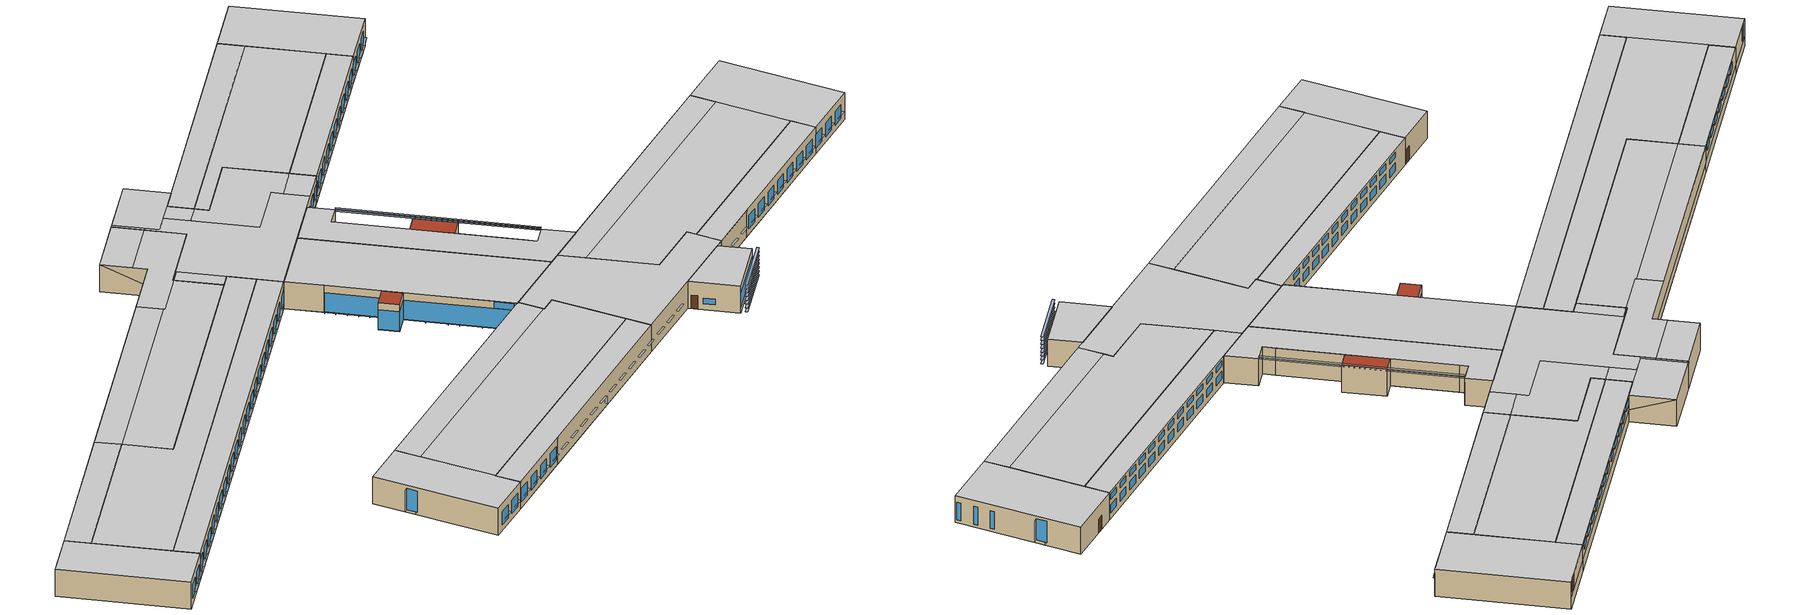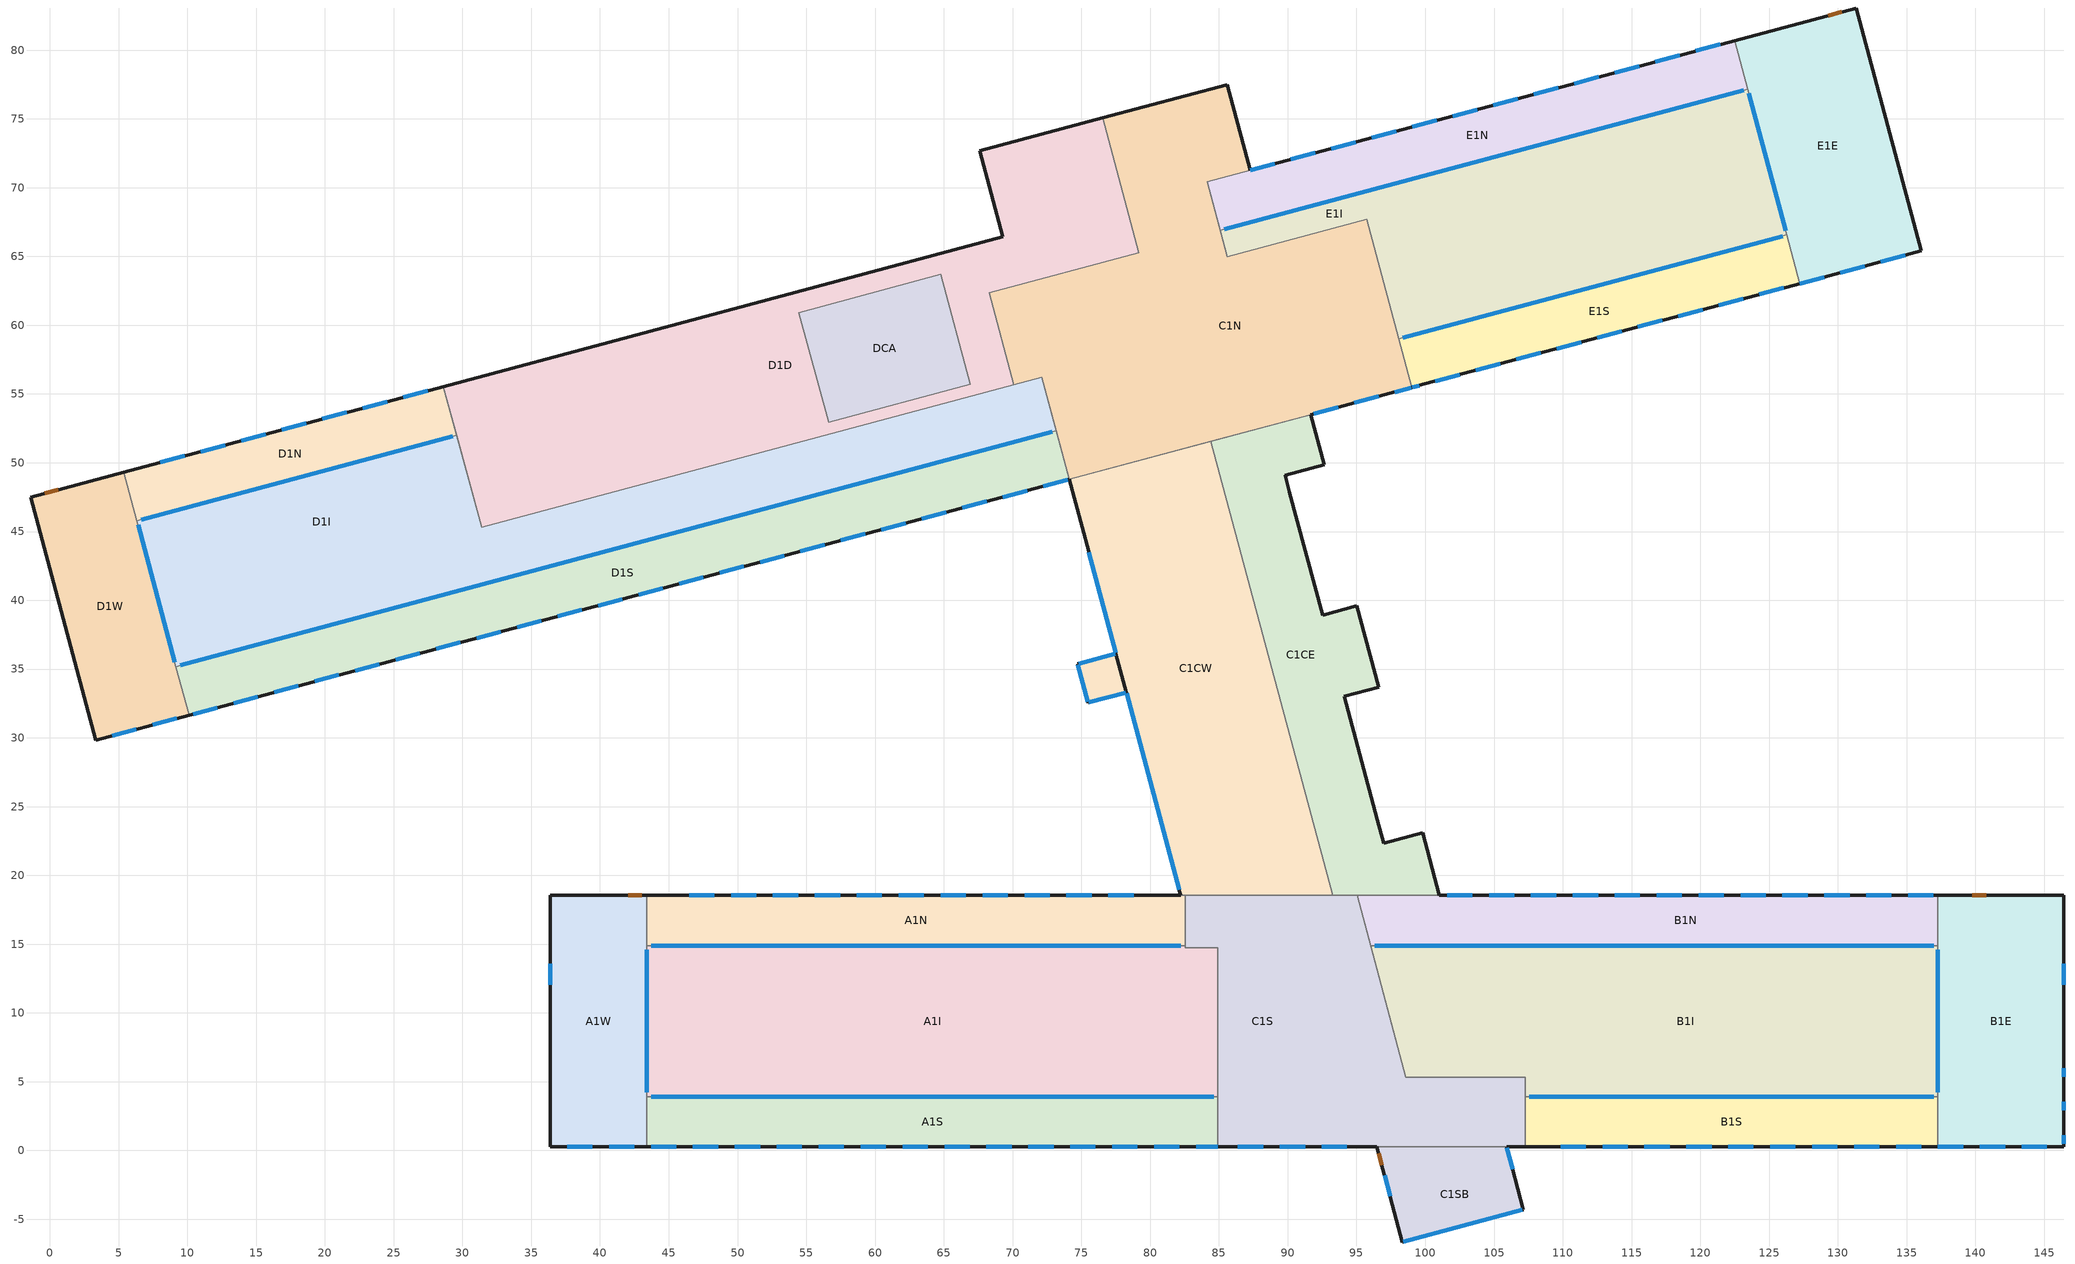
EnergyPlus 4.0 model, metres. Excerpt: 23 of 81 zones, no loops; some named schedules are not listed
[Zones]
DCA
 floor to D1D (Aluminum Partition): 64.76,63.7 66.93,55.72 56.63,52.93 54.47,60.92 z2.59
 wall to D1D (Aluminum Partition): 66.93,55.72 64.76,63.7 54.47,60.92 56.63,52.93 66.93,55.72 z2.59:5.33
 ceiling to D1D (Aluminum Partition): 54.47,60.92 56.63,52.93 66.93,55.72 64.76,63.7 z5.33
A1N
 floor to A0 (Crawlspace Ceiling Reverse): 82.54,18.54 82.54,14.88 43.41,14.88 43.41,18.54 z1.68
 wall outside (ThermMass Wall 2up): 82.23,18.54 43.41,18.54 z1.68:5.94
 wall adiabatic (Internal Walls): 82.54,14.88 82.54,18.54 82.23,18.54 / 43.41,18.54 43.41,14.88 z1.68:5.94
 window (NREL Vision SWindow): 75.74,18.54 73.91,18.54 / 72.69,18.54 70.87,18.54 / 69.65,18.54 67.82,18.54 / 66.6,18.54 64.77,18.54 / 63.55,18.54 61.72,18.54 / 60.5,18.54 58.67,18.54 / 78.79,18.54 76.96,18.54 / 57.45,18.54 55.63,18.54 / 54.41,18.54 52.58,18.54 / 51.36,18.54 49.53,18.54 / 48.31,18.54 46.48,18.54 z2.59:3.81
 window (NREL Daylight SWindow): 75.74,18.54 73.91,18.54 / 72.69,18.54 70.87,18.54 / 69.65,18.54 67.82,18.54 / 66.6,18.54 64.77,18.54 / 63.55,18.54 61.72,18.54 / 60.5,18.54 58.67,18.54 / 78.79,18.54 76.96,18.54 / 57.45,18.54 55.63,18.54 / 54.41,18.54 52.58,18.54 / 51.36,18.54 49.53,18.54 / 48.31,18.54 46.48,18.54 z4.67:5.49
 ceiling to A2N (Radiant Ceiling): 43.41,18.54 43.41,14.88 82.54,14.88 82.54,18.54 z5.94
A1S
 floor to A0 (Crawlspace Ceiling Reverse): 84.93,3.91 84.93,0.25 43.41,0.25 43.41,3.91 z1.68
 wall outside (ThermMass Wall 1): 43.41,0.25 55.3,0.25 z1.68:5.94
 wall adiabatic (Internal Walls): 84.93,0.25 84.93,3.91 / 43.41,3.91 43.41,0.25 z1.68:5.94
 wall othersideconditionsmodel (ThermMass Wall 1): 55.3,0.25 84.93,0.25 z1.68:5.94
 window (NREL Vision SWindow): 43.71,0.25 45.54,0.25 / 46.76,0.25 48.59,0.25 / 49.81,0.25 51.64,0.25 / 52.86,0.25 54.69,0.25 z2.59:4.72
 window inside (NREL Vision SWindow): 55.91,0.25 57.73,0.25 / 58.95,0.25 60.78,0.25 / 62,0.25 63.83,0.25 / 65.05,0.25 66.88,0.25 / 68.1,0.25 69.93,0.25 / 71.15,0.25 72.97,0.25 / 74.19,0.25 76.02,0.25 / 77.24,0.25 79.07,0.25 / 80.29,0.25 82.12,0.25 / 83.34,0.25 84.91,0.25 z2.59:4.72
 ceiling to A2S (Radiant Ceiling): 43.41,3.91 43.41,0.25 84.93,0.25 84.93,3.91 z5.94
A1W
 floor to A0 (Crawlspace Ceiling Reverse): 43.41,18.54 43.41,0.25 36.4,0.25 36.4,18.54 z1.68
 wall outside (ThermMass Wall 1): 36.4,0.25 43.41,0.25 z1.68:5.94
 wall outside (Zinc Wall): 36.4,18.54 36.4,0.25 z1.68:5.94
 wall outside (ThermMass Wall 2up): 43.41,18.54 36.4,18.54 z1.68:5.94
 wall adiabatic (Internal Walls): 43.41,14.88 43.41,18.54 / 43.41,0.25 43.41,3.91 z1.68:5.94
 window (NREL Vision SWindow): 37.62,0.25 39.45,0.25 / 40.67,0.25 42.49,0.25 z2.59:4.72
 window (NREL Office West Curtn SWindow): 36.4,13.59 36.4,12.06 z2.11:5.46
 door (Swinging Doors): 43.05,18.54 42.04,18.54 z1.68:3.86
 ceiling to A2W (Radiant Ceiling): 36.4,18.54 36.4,0.25 43.41,0.25 43.41,18.54 z5.94
A1I
 floor to A0 (Crawlspace Ceiling Reverse): 84.93,14.73 84.93,3.91 43.41,3.91 43.41,14.88 82.54,14.88 82.54,14.73 z1.68
 wall adiabatic (Internal Walls): 84.93,3.91 84.93,14.73 82.54,14.73 82.54,14.88 z1.68:5.94
 wall to A1S (Internal Walls): 43.41,3.91 84.93,3.91 z1.68:5.94
 wall to A1N (Internal Walls): 82.54,14.88 43.41,14.88 z1.68:5.94
 wall to A1W (Internal Walls): 43.41,14.88 43.41,3.91 z1.68:5.94
 window inside (NREL Interior SWindow): 43.71,3.91 84.63,3.91 / 82.23,14.88 43.71,14.88 / 43.41,14.58 43.41,4.22 z1.98:5.64
 ceiling to A2I (Radiant Ceiling): 43.41,14.88 43.41,3.91 84.93,3.91 84.93,14.73 82.54,14.73 82.54,14.88 z5.94
B1N
 floor to B0 (Crawlspace Ceiling Reverse): 137.27,18.54 137.27,14.88 100.58,14.88 100.58,18.54 z1.68
 floor to C0S (Crawlspace Ceiling Reverse): 100.58,18.54 100.58,14.88 96.03,14.88 95.05,18.54 z1.68
 wall outside (ThermMass Wall 2up): 137.27,18.54 101.03,18.54 z1.68:5.94
 wall adiabatic (Internal Walls): 137.27,14.88 137.27,18.54 / 101.03,18.54 95.05,18.54 96.03,14.88 z1.68:5.94
 window (NREL Vision SWindow): 103.42,18.54 101.59,18.54 / 106.46,18.54 104.64,18.54 / 109.51,18.54 107.68,18.54 / 112.56,18.54 110.73,18.54 / 115.61,18.54 113.78,18.54 / 118.66,18.54 116.83,18.54 / 121.7,18.54 119.88,18.54 / 124.75,18.54 122.92,18.54 / 127.8,18.54 125.97,18.54 / 130.85,18.54 129.02,18.54 / 133.9,18.54 132.07,18.54 / 136.94,18.54 135.12,18.54 z2.59:3.81
 window (NREL Daylight SWindow): 103.42,18.54 101.59,18.54 / 109.51,18.54 107.68,18.54 / 106.46,18.54 104.64,18.54 / 112.56,18.54 110.73,18.54 / 115.61,18.54 113.78,18.54 / 118.66,18.54 116.83,18.54 / 121.7,18.54 119.88,18.54 / 124.75,18.54 122.92,18.54 / 127.8,18.54 125.97,18.54 / 130.85,18.54 129.02,18.54 / 136.94,18.54 135.12,18.54 / 133.9,18.54 132.07,18.54 z4.67:5.49
 ceiling to B2N (Radiant Ceiling): 95.05,18.54 96.03,14.88 137.27,14.88 137.27,18.54 z5.94
B1S
 floor to B0 (Crawlspace Ceiling Reverse): 137.27,3.91 137.27,0.25 107.27,0.25 107.27,3.91 z1.68
 wall outside (ThermMass Wall 1): 115.33,0.25 137.27,0.25 z1.68:5.94
 wall adiabatic (Internal Walls): 107.27,3.91 107.27,0.25 / 137.27,0.25 137.27,3.91 z1.68:5.94
 wall othersideconditionsmodel (ThermMass Wall 1): 107.27,0.25 115.33,0.25 z1.68:5.94
 window (NREL Vision SWindow): 134.23,0.25 136.06,0.25 / 131.18,0.25 133.01,0.25 / 128.13,0.25 129.96,0.25 / 125.08,0.25 126.91,0.25 / 122.03,0.25 123.86,0.25 / 118.99,0.25 120.82,0.25 / 115.94,0.25 117.77,0.25 z2.59:4.72
 window inside (NREL Vision SWindow): 112.89,0.25 114.72,0.25 / 109.84,0.25 111.67,0.25 z2.59:4.72
 ceiling to B2S (Radiant Ceiling): 107.27,3.91 107.27,0.25 137.27,0.25 137.27,3.91 z5.94
B1E
 floor to B0 (Crawlspace Ceiling Reverse): 146.42,18.54 146.42,0.25 137.27,0.25 137.27,18.54 z1.68
 wall outside (ThermMass Wall 1): 137.27,0.25 146.42,0.25 z1.68:5.94
 wall outside (Zinc Wall): 146.42,0.25 146.42,18.54 z1.68:5.94
 wall outside (ThermMass Wall 2up): 146.42,18.54 137.27,18.54 z1.68:5.94
 wall adiabatic (Internal Walls): 137.27,18.54 137.27,14.88 / 137.27,3.91 137.27,0.25 z1.68:5.94
 window (NREL Vision SWindow): 143.37,0.25 145.2,0.25 / 140.32,0.25 142.15,0.25 / 137.27,0.25 139.1,0.25 z2.59:4.72
 window (NREL Office East Curtn SWindow): 146.42,12.06 146.42,13.59 z2.16:5.51; 146.42,5.36 146.42,5.97 / 146.42,2.92 146.42,3.53 / 146.42,0.48 146.42,1.09 z2.16:4.98
 door (Swinging Doors): 140.78,18.54 139.76,18.54 z1.68:3.86
 ceiling to B2E (Radiant Ceiling): 137.27,18.54 137.27,0.25 146.42,0.25 146.42,18.54 z5.94
B1I
 floor to B0 (Crawlspace Ceiling Reverse): 137.27,14.88 137.27,3.91 107.27,3.91 107.27,5.31 100.58,5.31 100.58,14.88 z1.68
 floor to C0S (Crawlspace Ceiling Reverse): 100.58,14.88 100.58,5.31 98.59,5.31 96.03,14.88 z1.68
 wall adiabatic (Internal Walls): 96.03,14.88 98.59,5.31 107.27,5.31 107.27,3.91 z1.68:5.94
 wall to B1S (Internal Walls): 107.27,3.91 137.27,3.91 z1.68:5.94
 wall to B1E (Internal Walls): 137.27,3.91 137.27,14.88 z1.68:5.94
 wall to B1N (Internal Walls): 137.27,14.88 96.03,14.88 z1.68:5.94
 window inside (NREL Interior SWindow): 107.57,3.91 136.97,3.91 / 136.97,14.88 96.33,14.88 / 137.27,4.22 137.27,14.58 z1.98:5.64
 ceiling to B2I (Radiant Ceiling): 96.03,14.88 98.59,5.31 107.27,5.31 107.27,3.91 137.27,3.91 137.27,14.88 z5.94
C1N
 floor ground (Slab): 85.59,77.5 87.26,71.25 78.22,68.83 76.55,75.08 z1.68
 floor to C0C (Crawlspace Ceiling Reverse): 73.42,61.22 76.57,49.46 74.12,48.8 70.97,60.56 z1.68
 floor to DE0 (Crawlspace Ceiling Reverse): 95.75,67.69 99.03,55.47 76.57,49.46 73.42,61.22 70.97,60.56 72.13,56.23 70.09,55.69 68.29,62.36 79.17,65.27 78.22,68.83 84.14,70.42 85.6,64.97 z1.68
 wall outside (Zinc Wall): 91.66,53.5 99.03,55.47 z1.68:5.94; 87.26,71.25,5.94 87.26,71.25,3.58 85.59,77.5,5.94
 wall adiabatic (Internal Walls): 99.03,55.47 95.75,67.69 85.6,64.97 84.14,70.42 87.26,71.25 / 76.55,75.08 79.17,65.27 68.29,62.36 70.09,55.69 72.13,56.23 74.12,48.8 91.66,53.5 z1.68:5.94
 wall ground (Zinc Wall): 85.59,77.5 76.55,75.08 z1.68:5.94; 87.26,71.25,3.58 87.26,71.25,1.68 85.59,77.5,1.68 85.59,77.5,5.94
 window (NREL Vision SWindow): 97.78,55.14 98.99,55.46 / 94.84,54.35 96.61,54.83 / 91.89,53.56 93.66,54.04 z2.59:4.72
 ceiling to E2N (Radiant Ceiling): 81.32,69.66 82.27,66.13 85.09,66.89 84.14,70.42 z5.94
 ceiling to E2S (Normal Ceiling): 93.32,57.73 94.26,54.2 99.03,55.47 98.08,59.01 z5.94
 ceiling to E2I (Normal Ceiling): 82.27,66.13 84.68,57.15 92.88,59.35 93.32,57.73 98.08,59.01 95.75,67.69 85.6,64.97 85.09,66.89 z5.94
 ceiling to C2N (Normal Ceiling): 70.37,62.79 74.12,48.8 94.26,54.2 92.88,59.35 84.68,57.15 81.32,69.66 78.62,68.94 78.1,70.9 77.69,70.79 79.17,65.27 68.29,62.36 68.32,62.23 z5.94
 ceiling to D2I (Normal Ceiling): 68.32,62.23 70.09,55.69 72.13,56.23 70.37,62.79 z5.94
 ceiling to F2E (Normal Ceiling): 76.95,75.18 78.62,68.94 87.26,71.25 85.59,77.5 z5.94
 ceiling to F2W (Normal Ceiling): 76.55,75.08 77.69,70.79 78.1,70.9 76.95,75.18 z5.94
C1S
 floor to B0 (Crawlspace Ceiling Reverse): 107.27,5.31 107.27,0.25 100.58,0.25 100.58,5.31 z1.68
 floor to A0 (Crawlspace Ceiling Reverse): 91.44,18.54 91.44,0.25 84.93,0.25 84.93,14.73 82.54,14.73 82.54,18.54 z1.68
 floor to C0S (Crawlspace Ceiling Reverse): 95.05,18.54 98.59,5.31 100.58,5.31 100.58,0.25 91.44,0.25 91.44,18.54 z1.68
 wall adiabatic (Internal Walls): 107.27,0.25 107.27,5.31 98.59,5.31 95.05,18.54 82.54,18.54 82.54,14.73 84.93,14.73 84.93,0.25 / 96.49,0.25 105.92,0.25 z1.68:5.94
 wall othersideconditionsmodel (ThermMass Wall 1): 105.92,0.25 107.27,0.25 z1.68:5.94
 wall othersideconditionsmodel (ThermMass Wall 2up): 84.93,0.25 96.49,0.25 z1.68:5.94
 window inside (NREL Vision SWindow): 92.48,0.25 94.31,0.25 / 89.43,0.25 91.26,0.25 / 86.39,0.25 88.21,0.25 z2.59:4.72
 ceiling to C2S (Radiant Ceiling): 82.54,18.54 82.54,14.73 84.93,14.73 84.93,0.25 107.27,0.25 107.27,5.31 98.59,5.31 95.05,18.54 z5.94
D1N
 floor to DE0 (Crawlspace Ceiling Reverse): 28.61,55.54 29.58,52.01 6.33,45.78 5.39,49.32 z1.68
 wall outside (Poured In Place Wall): 28.61,55.54 5.39,49.32 z3.28:5.94
 wall adiabatic (Internal Walls): 29.58,52.01 28.61,55.54 / 5.39,49.32 6.33,45.78 z1.68:5.94
 wall ground (Poured In Place Wall): 28.61,55.54 5.39,49.32 z1.68:3.28
 window (NREL Vision SWindow): 27.47,55.23 25.7,54.76 / 24.53,54.44 22.76,53.97 / 21.58,53.66 19.81,53.18 / 18.64,52.87 16.87,52.39 / 15.69,52.08 13.93,51.6 / 12.75,51.29 10.98,50.82 / 9.8,50.5 8.04,50.03 z4.52:5.44
 ceiling to D2N (Radiant Ceiling): 5.39,49.32 6.33,45.78 29.58,52.01 28.61,55.54 z5.94
D1S
 floor to DE0 (Crawlspace Ceiling Reverse): 73.17,52.33 74.12,48.8 10.12,31.65 9.17,35.18 z1.68
 wall outside (ThermMass Wall 1): 10.12,31.65,5.95 10.12,31.65,1.68 74.12,48.8,1.68 74.12,48.8,5.94
 wall adiabatic (Internal Walls): 74.12,48.8 73.17,52.33 z1.68:5.94; 9.17,35.18 10.12,31.65 z1.68:5.95
 window (NREL Vision SWindow): 10.42,31.73 12.18,32.2 / 13.36,32.52 15.13,32.99 / 16.3,33.31 18.07,33.78 / 19.25,34.1 21.01,34.57 / 22.19,34.89 23.96,35.36 / 25.14,35.68 26.9,36.15 / 28.08,36.46 29.85,36.94 / 31.02,37.25 32.79,37.73 / 33.97,38.04 35.74,38.52 / 36.91,38.83 38.68,39.3 / 39.86,39.62 41.62,40.09 / 42.8,40.41 44.57,40.88 / 45.75,41.2 47.51,41.67 / 48.69,41.99 50.46,42.46 / 51.63,42.78 53.4,43.25 / 54.58,43.56 56.34,44.04 / 57.52,44.35 59.29,44.83 / 60.47,45.14 62.23,45.62 / 63.41,45.93 65.18,46.4 / 66.35,46.72 68.12,47.19 / 69.3,47.51 71.07,47.98 / 72.24,48.3 74.01,48.77 z2.59:4.72
 ceiling to D2S (Radiant Ceiling): 9.17,35.18,5.95 10.12,31.65,5.95 74.12,48.8,5.94 73.17,52.33,5.94
D1I
 floor to DE0 (Crawlspace Ceiling Reverse): 72.13,56.23 73.17,52.33 9.17,35.18 6.33,45.78 29.58,52.01 31.42,45.32 z1.68
 wall to D1S (Internal Walls): 9.17,35.18 73.17,52.33 z1.68:5.94
 wall adiabatic (Internal Walls): 73.17,52.33 72.13,56.23 31.42,45.32 29.58,52.01 z1.68:5.94
 wall to D1W (Internal Walls): 6.33,45.78 9.17,35.18 z1.68:5.94
 wall to D1N (Internal Walls): 29.58,52.01 6.33,45.78 z1.68:5.94
 window inside (NREL Interior SWindow): 6.41,45.49 9.1,35.48 z1.98:5.64; 9.47,35.26,5.75 9.47,35.26,2.09 72.88,52.25,1.98 72.88,52.25,5.64; 29.29,51.93,5.64 29.29,51.93,1.98 6.63,45.86,1.97 6.63,45.86,5.62
 ceiling to D2I (Radiant Ceiling): 6.33,45.78 9.17,35.18 73.17,52.33 72.13,56.23 31.42,45.32 29.58,52.01 z5.94
D1D
 floor to DE0 (Crawlspace Ceiling Reverse): 78.22,68.83 79.17,65.27 68.29,62.36 70.09,55.69 31.42,45.32 28.61,55.54 z1.68
 floor ground (Slab): 76.55,75.08 78.22,68.83 69.28,66.44 67.6,72.68 z1.68
 wall outside (Poured In Place Wall): 69.28,66.44 28.61,55.54 z3.28:5.94; 67.6,72.68,5.94 69.28,66.44,3.28 69.28,66.44,5.94
 wall adiabatic (Internal Walls): 28.61,55.54 31.42,45.32 70.09,55.69 68.29,62.36 79.17,65.27 76.55,75.08 z1.68:5.94
 wall ground (Poured In Place Wall): 69.28,66.44 28.61,55.54 z1.68:3.28; 76.55,75.08 67.6,72.68 z1.68:5.94; 67.6,72.68,5.94 67.6,72.68,1.68 69.28,66.44,1.68 69.28,66.44,3.28
 ceiling to C2N (Radiant Ceiling): 60.49,64.08 61.48,60.4 68.32,62.23 68.29,62.36 79.17,65.27 77.69,70.79 68.75,68.4 69.28,66.44 z5.94
 ceiling to F2W (Normal Ceiling): 67.6,72.68 68.75,68.4 77.69,70.79 76.55,75.08 z5.94
 ceiling to D2N (Normal Ceiling): 28.61,55.54 29.58,52.01 61.44,60.55 60.49,64.08 z5.94
 ceiling to D2I (Normal Ceiling): 29.58,52.01 31.42,45.32 70.09,55.69 68.32,62.23 61.48,60.4 61.44,60.55 z5.94
E1N
 floor to DE0 (Crawlspace Ceiling Reverse): 122.49,80.69 123.44,77.16 85.09,66.89 84.14,70.42 z1.68
 wall outside (Poured In Place Wall): 122.49,80.69 87.26,71.25 z3.58:5.94
 wall adiabatic (Internal Walls): 123.44,77.16 122.49,80.69 / 87.26,71.25 84.14,70.42 85.09,66.89 z1.68:5.94
 wall ground (Poured In Place Wall): 122.49,80.69 87.26,71.25 z1.68:3.58
 window (NREL Vision SWindow): 121.44,80.41 119.67,79.94 / 118.49,79.62 116.73,79.15 / 115.55,78.83 113.78,78.36 / 112.6,78.05 110.84,77.57 / 109.66,77.26 107.89,76.78 / 106.72,76.47 104.95,75.99 / 103.77,75.68 102,75.21 / 100.83,74.89 99.06,74.42 / 97.88,74.1 96.12,73.63 / 94.94,73.31 93.17,72.84 / 91.99,72.52 90.23,72.05 / 89.05,71.73 87.28,71.26 z4.53:5.44
 ceiling to E2N (Radiant Ceiling): 84.14,70.42 85.09,66.89 123.44,77.16 122.49,80.69 z5.94
E1S
 floor to DE0 (Crawlspace Ceiling Reverse): 126.28,66.56 127.22,63.03 99.03,55.47 98.08,59.01 z1.68
 wall outside (ThermMass Wall 1): 99.03,55.47 127.22,63.03 z1.68:5.94
 wall adiabatic (Internal Walls): 127.22,63.03 126.28,66.56 / 98.08,59.01 99.03,55.47 z1.68:5.94
 window (NREL Vision SWindow): 99.06,55.48 99.55,55.61 / 100.73,55.93 102.49,56.4 / 103.67,56.72 105.44,57.19 / 106.62,57.51 108.38,57.98 / 109.56,58.3 111.33,58.77 / 112.5,59.09 114.27,59.56 / 115.45,59.87 117.21,60.35 / 118.39,60.66 120.16,61.14 / 121.34,61.45 123.1,61.93 / 124.28,62.24 126.05,62.71 z2.59:4.72
 ceiling to E2S (Radiant Ceiling): 98.08,59.01 99.03,55.47 127.22,63.03 126.28,66.56 z5.94
E1E
 floor to DE0 (Crawlspace Ceiling Reverse): 131.32,83.06 136.06,65.4 127.22,63.03 122.49,80.69 z1.68
 wall outside (ThermMass Wall 1): 127.22,63.03 136.06,65.4 z1.68:5.94
 wall outside (Poured In Place Wall): 131.32,83.06 122.49,80.69 z3.58:5.94
 wall outside (Zinc Wall): 136.06,65.4 131.32,83.06 z1.68:5.94
 wall adiabatic (Internal Walls): 122.49,80.69 123.44,77.16 / 126.28,66.56 127.22,63.03 z1.68:5.94
 wall ground (Poured In Place Wall): 131.32,83.06 122.49,80.69 z1.68:3.58
 window (NREL Vision SWindow): 133.11,64.61 134.88,65.08 / 127.22,63.03 128.99,63.5 / 130.17,63.82 131.94,64.29 z2.59:4.72
 door (Swinging Doors): 130.27,82.78 129.29,82.52 z3.73:5.92
 ceiling to E2E (Radiant Ceiling): 122.49,80.69 127.22,63.03 136.06,65.4 131.32,83.06 z5.94
E1I
 floor to DE0 (Crawlspace Ceiling Reverse): 123.44,77.16 126.28,66.56 98.08,59.01 95.75,67.69 85.6,64.97 85.09,66.89 z1.68
 wall adiabatic (Internal Walls): 85.09,66.89 85.6,64.97 95.75,67.69 98.08,59.01 z1.68:5.94
 wall to E1N (Internal Walls): 123.44,77.16 85.09,66.89 z1.68:5.94
 wall to E1S (Internal Walls): 98.08,59.01 126.28,66.56 z1.68:5.94
 wall to E1E (Internal Walls): 126.28,66.56 123.44,77.16 z1.68:5.94
 window inside (NREL Interior SWindow): 126.2,66.86 123.52,76.87 / 98.37,59.09 125.98,66.48 / 123.14,77.08 85.39,66.97 z1.98:5.64
 ceiling to E2I (Radiant Ceiling): 85.09,66.89 85.6,64.97 95.75,67.69 98.08,59.01 126.28,66.56 123.44,77.16 z5.94
D1W
 floor to DE0 (Crawlspace Ceiling Reverse): 5.39,49.32 10.12,31.65 3.35,29.84 -1.38,47.5 z1.68
 wall outside (ThermMass Wall 1): 3.35,29.84 10.12,31.65 z1.68:5.94
 wall outside (Zinc Wall): -1.38,47.5 3.35,29.84 z1.68:5.94
 wall outside (Poured In Place Wall): 5.39,49.32 -1.38,47.5 z3.28:5.94
 wall adiabatic (Internal Walls): 10.12,31.65 9.18,35.18 / 6.34,45.78 5.39,49.32 z1.68:5.94
 wall ground (Poured In Place Wall): 5.39,49.32 -1.38,47.5 z1.68:3.28
 window (NREL Vision SWindow): 4.53,30.15 6.29,30.63 / 7.47,30.94 9.24,31.41 z2.59:4.72
 door (Swinging Doors): 0.63,48.04 -0.35,47.78 z3.73:5.92
 ceiling to D2W (Radiant Ceiling): -1.38,47.5 3.35,29.84 10.12,31.65 5.39,49.32 z5.94
C1SB
 floor ground (Slab): 105.92,0.25 107.14,-4.3 98.34,-6.65 96.49,0.25 z1.68
 wall outside (Curtain Wall): 98.34,-6.65 107.14,-4.3 z1.68:5.94
 wall outside (Zinc Wall): 107.14,-4.3 105.92,0.25 / 96.49,0.25 98.34,-6.65 z1.68:5.94
 wall to C1S (Internal Walls): 105.92,0.25 96.49,0.25 z1.68:5.94
 window (NREL Vision SWindow): 106.35,-1.35 105.94,0.18 / 97.04,-1.81 97.45,-3.34 z2.59:3.51
 window (NREL East Curtn SWindow): 98.41,-6.63 107.06,-4.32 z2.59:4.72
 door (Swinging Doors): 96.61,-0.19 96.84,-1.07 z1.68:3.81
 ceiling to C2SB (Radiant Ceiling): 96.49,0.25 98.34,-6.65 107.14,-4.3 105.92,0.25 z5.94
C1CW
 floor ground (Crawlspace Ceiling Reverse): 77.52,36.13 78.27,33.31 75.49,32.56 74.73,35.38 z1.68
 floor to C0C (Crawlspace Ceiling Reverse): 84.41,51.56 93.26,18.54 82.23,18.54 74.12,48.8 z1.68
 wall outside (Curtain Wall): 77.52,36.13 74.73,35.38 75.49,32.56 78.27,33.31 82.13,18.9 82.23,18.54 / 77.52,36.13 78.27,33.31 z1.68:5.94
 wall outside (Zinc Wall): 74.12,48.8 75.53,43.55 77.52,36.13 z1.68:5.94
 wall to C1CE (Internal Walls): 93.26,18.54 84.41,51.56 z1.68:5.94
 wall to C1S (Internal Walls): 82.23,18.54 93.26,18.54 z1.68:5.94
 wall to C1N (Internal Walls): 84.41,51.56 74.12,48.8 z1.68:5.94
 window (NREL East Curtn SWindow): 75.54,43.49 77.5,36.19 / 74.75,35.32 75.47,32.62 / 77.45,36.11 74.79,35.4 / 78.29,33.25 82.12,18.96 / 75.55,32.58 78.21,33.29 z1.74:4.79; 81.43,21.53 82.12,18.96 z4.85:5.88
 ceiling to C2CW (Radiant Ceiling): 74.12,48.8 82.23,18.54 93.26,18.54 84.41,51.56 z5.94
 roof outside (Roof): 74.73,35.38 75.49,32.56 78.27,33.31 77.52,36.13 z5.94
C1CE
 floor to C0C (Crawlspace Ceiling Reverse): 92.64,49.85 89.81,49.09 96.97,22.34 99.81,23.1 101.03,18.54 93.26,18.54 84.41,51.56 91.66,53.5 z1.68
 floor ground (Slab): 95.02,39.6 96.6,33.7 94.11,33.03 92.53,38.93 z1.68
 wall outside (Zinc Wall): 101.03,18.54 99.81,23.1 96.97,22.34 96.51,24.06 / 92.64,49.85 91.66,53.5 z1.68:5.94
 wall outside (Curtain Wall): 96.51,24.06 94.11,33.03 96.6,33.7 95.02,39.6 92.53,38.93 90.13,47.9 89.81,49.09 92.64,49.85 z1.68:5.94
 wall to C1N (Internal Walls): 91.66,53.5 84.41,51.56 z1.68:5.94
 wall to C1CW (Internal Walls): 84.41,51.56 93.26,18.54 z1.68:5.94
 wall to C1S (Internal Walls): 93.26,18.54 101.03,18.54 z1.68:5.94
 ceiling to C2CE (Radiant Ceiling): 84.41,51.56 93.26,18.54 101.03,18.54 99.81,23.1 96.97,22.34 89.81,49.09 92.64,49.85 91.66,53.5 z5.94
 roof outside (Radiant Ceiling): 92.53,38.93 94.11,33.03 96.6,33.7 95.02,39.6 z5.94
shading: 146.42,12.06 146.88,12.06 / 146.88,13.59 146.42,13.59 z2.16:5.51; 36.4,12.06 35.94,12.06 / 35.94,13.59 36.4,13.59 z2.11:5.46; 75.64,41.94 75.94,42.02 / 76.43,38.99 76.73,39.07 / 76.04,40.47 76.33,40.54 / 79.95,25.87 80.24,25.95 / 79.06,30.36 78.77,30.28 / 79.56,27.34 79.85,27.42 / 81.53,19.98 81.82,20.06 / 80.74,22.92 81.03,23 z1.68:4.79; 76.83,37.52 77.12,37.6 / 75.25,43.41 75.54,43.49 z1.68:3.47; 69.93,0.25 69.93,-0.2 z2.58:3.73; 92.35,49.77 99.51,23.02 99.81,23.1 92.64,49.85 z5.94; 92.64,49.85 99.81,23.1 99.51,23.02 92.39,49.62 z6.25; 98.5,-7.24 98.58,-7.54 107.37,-5.18 107.29,-4.89 z6.25; 107.29,-4.89 107.37,-5.18 98.58,-7.54 98.5,-7.24 z5.64; 107.29,-4.89 107.37,-5.18 98.58,-7.54 98.5,-7.24 z5.03; 98.5,-7.24 98.58,-7.54 107.37,-5.18 107.29,-4.89 z4.42; 107.29,-4.89 107.37,-5.18 98.58,-7.54 98.5,-7.24 z3.81; 98.5,-7.24 98.58,-7.54 107.37,-5.18 107.29,-4.89 z3.2; 107.29,-4.89 107.37,-5.18 98.58,-7.54 98.5,-7.24 z2.59; 98.5,-7.24 98.58,-7.54 107.37,-5.18 107.29,-4.89 z1.98; 75.25,43.41 76.83,37.52 77.12,37.6 75.54,43.49 z3.47; 77.98,33.23 78.77,30.28 79.06,30.36 78.27,33.31 z4.79; 78.77,30.28 79.56,27.34 79.85,27.42 79.06,30.36 z4.79; 79.95,25.87 80.74,22.92 81.03,23 80.24,25.95 z4.79; 80.74,22.92 81.53,19.98 81.82,20.06 81.03,23 z4.79; 25.14,35.68 25.25,35.23 27.02,35.71 26.9,36.15 z3.73; 57.52,44.35 57.64,43.91 59.41,44.38 59.29,44.83 z3.73; 16.3,33.31 16.42,32.87 18.19,33.34 18.07,33.78 z3.73; 66.35,46.72 66.47,46.28 68.24,46.75 68.12,47.19 z3.73; 33.97,38.04 34.09,37.6 35.85,38.07 35.74,38.52 z3.73; 115.45,59.87 115.57,59.43 117.33,59.91 117.21,60.35 z3.73; 109.56,58.3 109.68,57.85 111.44,58.33 111.33,58.77 z3.73; 112.5,59.09 112.62,58.64 114.39,59.12 114.27,59.56 z3.73; 48.59,0.25 48.59,-0.2 46.76,-0.2 46.76,0.25 z3.73; 57.73,0.25 57.73,-0.2 55.91,-0.2 55.91,0.25 z3.73; 91.26,0.25 91.26,-0.2 89.43,-0.2 89.43,0.25 z3.73; 82.12,0.25 82.12,-0.2 80.29,-0.2 80.29,0.25 z3.73; 76.02,0.25 76.02,-0.2 74.19,-0.2 74.19,0.25 z3.73; 69.93,0.25 69.93,-0.2 68.1,-0.2 68.1,0.25 z3.73; 45.54,0.25 45.54,-0.2 43.71,-0.2 43.71,0.25 z3.73; 63.83,0.25 63.83,-0.2 62,-0.2 62,0.25 z3.73; 88.21,0.25 88.21,-0.2 86.39,-0.2 86.39,0.25 z3.73; 51.64,0.25 51.64,-0.2 49.81,-0.2 49.81,0.25 z3.73; 79.07,0.25 79.07,-0.2 77.24,-0.2 77.24,0.25 z3.73; 72.97,0.25 72.97,-0.2 71.15,-0.2 71.15,0.25 z3.73; 66.88,0.25 66.88,-0.2 65.05,-0.2 65.05,0.25 z3.73; 60.78,0.25 60.78,-0.2 58.95,-0.2 58.95,0.25 z3.73; 54.69,0.25 54.69,-0.2 52.86,-0.2 52.86,0.25 z3.73; 42.49,0.25 42.49,-0.2 40.67,-0.2 40.67,0.25 z3.73; 94.31,0.25 94.31,-0.2 92.48,-0.2 92.48,0.25 z3.73; 136.06,0.25 136.06,-0.2 134.23,-0.2 134.23,0.25 z3.73; 117.77,0.25 117.77,-0.2 115.94,-0.2 115.94,0.25 z3.73; 126.91,0.25 126.91,-0.2 125.08,-0.2 125.08,0.25 z3.73; 114.72,0.25 114.72,-0.2 112.89,-0.2 112.89,0.25 z3.73; 139.1,0.25 139.1,-0.2 137.27,-0.2 137.27,0.25 z3.73; 145.2,0.25 145.2,-0.2 143.37,-0.2 143.37,0.25 z3.73; 123.86,0.25 123.86,-0.2 122.03,-0.2 122.03,0.25 z3.73; 111.67,0.25 111.67,-0.2 109.84,-0.2 109.84,0.25 z3.73; 120.82,0.25 120.82,-0.2 118.99,-0.2 118.99,0.25 z3.73; 142.15,0.25 142.15,-0.2 140.32,-0.2 140.32,0.25 z3.73; 129.96,0.25 129.96,-0.2 128.13,-0.2 128.13,0.25 z3.73; 133.01,0.25 133.01,-0.2 131.18,-0.2 131.18,0.25 z3.73; 39.45,0.25 39.45,-0.2 37.62,-0.2 37.62,0.25 z3.73; 39.86,39.62 39.98,39.18 41.74,39.65 41.62,40.09 z3.73; 69.3,47.51 69.42,47.07 71.18,47.54 71.07,47.98 z3.73; 54.58,43.56 54.7,43.12 56.46,43.6 56.34,44.04 z3.73; 48.69,41.99 48.81,41.54 50.57,42.02 50.46,42.46 z3.73; 51.63,42.78 51.75,42.33 53.52,42.81 53.4,43.25 z3.73; 36.91,38.83 37.03,38.39 38.8,38.86 38.68,39.3 z3.73; 42.8,40.41 42.92,39.97 44.69,40.44 44.57,40.88 z3.73; 60.47,45.14 60.58,44.7 62.35,45.17 62.23,45.62 z3.73; 22.19,34.89 22.31,34.44 24.08,34.92 23.96,35.36 z3.73; 13.36,32.52 13.48,32.08 15.24,32.55 15.13,32.99 z3.73; 63.41,45.93 63.53,45.49 65.3,45.96 65.18,46.4 z3.73; 45.75,41.2 45.86,40.76 47.63,41.23 47.51,41.67 z3.73; 10.42,31.73 10.53,31.29 12.3,31.76 12.18,32.2 z3.73; 19.25,34.1 19.37,33.66 21.13,34.13 21.01,34.57 z3.73; 28.08,36.46 28.2,36.02 29.97,36.5 29.85,36.94 z3.73; 31.02,37.25 31.14,36.81 32.91,37.28 32.79,37.73 z3.73; 130.17,63.82 130.29,63.38 132.05,63.85 131.94,64.29 z3.73; 106.62,57.51 106.73,57.07 108.5,57.54 108.38,57.98 z3.73; 100.73,55.93 100.85,55.49 102.61,55.96 102.49,56.4 z3.73; 103.67,56.72 103.79,56.28 105.56,56.75 105.44,57.19 z3.73; 97.78,55.14 97.9,54.7 99.67,55.17 99.55,55.61 z3.73; 133.11,64.61 133.23,64.17 135,64.64 134.88,65.08 z3.73; 121.34,61.45 121.45,61.01 123.22,61.48 123.1,61.93 z3.73; 124.28,62.24 124.4,61.8 126.17,62.27 126.05,62.71 z3.73; 127.22,63.03 127.34,62.59 129.11,63.06 128.99,63.5 z3.73; 94.84,54.35 94.96,53.91 96.72,54.38 96.61,54.83 z3.73; 118.39,60.66 118.51,60.22 120.28,60.69 120.16,61.14 z3.73; 91.89,53.56 92.01,53.12 93.78,53.59 93.66,54.04 z3.73; 7.47,30.94 7.59,30.5 9.36,30.97 9.24,31.41 z3.73; 6.29,30.63 6.41,30.18 4.65,29.71 4.53,30.15 z3.73; 84.91,0.25 84.91,-0.2 83.34,-0.2 83.34,0.25 z3.73; 146.42,13.59 146.42,12.06 146.88,12.06 146.88,13.59 z5.51; 36.4,13.59 36.4,12.06 35.94,12.06 35.94,13.59 z5.46
[Building]
NREL RSF1: North Axis {deg}=0; Terrain=Suburbs; Loads Convergence Tolerance Value=0.04; Temperature Convergence Tolerance Value {deltaC}=0.4; Solar Distribution=FullExterior; Maximum Number of Warmup Days=25
[Site:Location]
USA_CO_Golden-NREL_TMY3: Latitude {deg}=39.7406; Longitude {deg}=-105.171; Time Zone {hr}=-7; Elevation {m}=1768
[SizingPeriod:DesignDay] Barometric Pressure {Pa}=83411; Rain Indicator=0; Snow Indicator=0; Day of Month=21; Daylight Saving Time Indicator=0; Humidity Indicating Type=WetBulb
Name | Maximum Dry-Bulb Temperature {C} | Daily Temperature Range {deltaC} | Humidity Indicating Conditions at Maximum Dry-Bulb | Wind Speed {m/s} | Wind Direction {deg} | Sky Clearness | Month | Day Type
DENVER_STAPLETON Ann Htg 99.6% Condns DB | -20 | 0 | -20 | 2.3 | 180 | 0 | 12 | WinterDesignDay
DENVER_STAPLETON Ann Clg .4% Condns DB=>MWB | 34.1 | 15.2 | 15.8 | 4 | 120 | 1 | 7 | SummerDesignDay
[Material] Thermal Absorptance=0.9; Solar Absorptance=0.7; Visible Absorptance=0.7
Name | Roughness | Thickness {m} | Conductivity {W/m-K} | Density {kg/m3} | Specific Heat {J/kg-K}
2.5 Inch lightweight concrete | MediumRough | 0.0635001 | 0.53 | 1280 | 840
4.5 Inch lightweight concrete | MediumRough | 0.1143 | 0.53 | 1280 | 840
6.0 Inch lightweight concrete | MediumRough | 0.1524 | 0.53 | 1280 | 840
3 inch Heavyweight Concrete | MediumRough | 0.0762002 | 1.95 | 2240 | 900
6 inch Heavyweight Concrete | MediumRough | 0.1524 | 1.95 | 2240 | 900
F13 Built-up roofing | Rough | 0.00952502 | 0.16 | 1120 | 1460
Aluminum Panel | MediumSmooth | 0.002 | 221 | 2740 | 896
Steel Panel | MediumSmooth | 0.001016 | 45.3 | 7830 | 500
Zinc Siding | MediumSmooth | 0.001524 | 0.745081 | 7128.21 | 393.296
12.5mm gypsum board | MediumSmooth | 0.0127 | 0.16 | 800 | 1090
16mm gypsum board | MediumSmooth | 0.016 | 0.16 | 800 | 1090
Spandrel Glass | Smooth | 0.00635001 | 0.082915 | 2530.92 | 836.8
[Material:NoMass] Roughness=MediumSmooth; Thermal Absorptance=0.9; Solar Absorptance=0.7; Visible Absorptance=0.7
Name | Thermal Resistance {m2-K/W}
Roof Polyiso (R30) | 5.28331
Mineral Wool Batt (derated to R2); Swinging Door Material | 0.35222
Wall Batt Insul (nom R19) | 1.25038
Wall Polyiso (R5.25) | 0.924578
Wall Polyiso (R12); Floor Insulation (R12) | 2.11332
Wall Polyiso (R12 derated) | 1.70475
[Material:AirGap]
Name | Thermal Resistance {m2-K/W}
F04 Wall air space resistance | 0.15
10 inch Underfloor Airspace | 0.18
[WindowMaterial:SimpleGlazingSystem]
Name | U-Factor {W/m2-K} | Solar Heat Gain Coefficient | Visible Transmittance
NREL Vision | 1.93061 | 0.18 | 0.31
NREL Daylight | 2.32809 | 0.17 | 0.29
NREL East Curtainwall | 2.15774 | 0.18 | 0.26
NREL Office East Curtainwall | 2.49844 | 0.23 | 0.42
NREL Office West Curtainwall | 2.38487 | 0.09 | 0.035
NREL IWindow | 7 | 0.9999 | 0.9999
[Construction]
Internal Walls: 16mm gypsum board, F04 Wall air space resistance, 16mm gypsum board
Crawlspace Ceiling Reverse: Steel Panel, 4.5 Inch lightweight concrete, 6.0 Inch lightweight concrete, 10 inch Underfloor Airspace, 2.5 Inch lightweight concrete
Normal Ceiling: 2.5 Inch lightweight concrete, 10 inch Underfloor Airspace, 6.0 Inch lightweight concrete, 4.5 Inch lightweight concrete, Steel Panel
Zinc Wall: Zinc Siding, Wall Polyiso (R5.25), 12.5mm gypsum board, Wall Batt Insul (nom R19), 16mm gypsum board
Aluminum Partition: Aluminum Panel
Curtain Wall: Spandrel Glass, Mineral Wool Batt (derated to R2), 16mm gypsum board
ThermMass Wall 1: 3 inch Heavyweight Concrete, Wall Polyiso (R12 derated), 6 inch Heavyweight Concrete
ThermMass Wall 2up: 3 inch Heavyweight Concrete, Wall Polyiso (R12), 6 inch Heavyweight Concrete
Poured In Place Wall: 3 inch Heavyweight Concrete, Mineral Wool Batt (derated to R2), 12.5mm gypsum board
Roof: F13 Built-up roofing, Roof Polyiso (R30), 6 inch Heavyweight Concrete
Slab: Floor Insulation (R12), 6 inch Heavyweight Concrete
Swinging Doors: Steel Panel, Swinging Door Material, Steel Panel
NREL Vision SWindow: NREL Vision
NREL Daylight SWindow: NREL Daylight
NREL East Curtn SWindow: NREL East Curtainwall
NREL Office East Curtn SWindow: NREL Office East Curtainwall
NREL Office West Curtn SWindow: NREL Office West Curtainwall
NREL Interior SWindow: NREL IWindow
[Construction:InternalSource]
Radiant Ceiling: 3, 4, 1, 0.5, 2.5 Inch lightweight concrete, 10 inch Underfloor Airspace, 6.0 Inch lightweight concrete, 4.5 Inch lightweight concrete, Steel Panel
[Sizing:Zone] Zone Heating Design Supply Air Temperature {C}=50; Zone Cooling Design Supply Air Humidity Ratio {kg-H2O/kg-air}=0.008; Zone Heating Design Supply Air Humidity Ratio {kg-H2O/kg-air}=0.008; Outdoor Air Method=Flow/Zone; Outdoor Air Flow per Person {m3/s}=0; Cooling Design Air Flow Method=DesignDay; Cooling Design Air Flow Rate {m3/s}=0; Cooling Minimum Air Flow Fraction=0; Heating Design Air Flow Method=DesignDay; Heating Design Air Flow Rate {m3/s}=0; Heating Maximum Air Flow Fraction=0
Name | Zone Cooling Design Supply Air Temperature {C} | Outdoor Air Flow per Zone {m3/s}
A1N | 17.2222 | 0.08968
A1S | 17.2222 | 0.097232
A1W | 17.2222 | 0.04484
A1I | 17.2222 | 0.248744
B1N | 17.2222 | 0.118472
B1S | 17.2222 | 0.086376
B1E | 17.2222 | 0.048144
B1I | 17.2222 | 0.274704
C1N | 13.3333 | 0.056168
C1S | 13.3333 | 0.07788
D1N | 17.2222 | 0.059472
D1S | 17.2222 | 0.170392
D1W | 17.2222 | 0.046728
D1I | 17.2222 | 0.199656
DCA | 13.3333 | 0.265264
E1N | 17.2222 | 0.120832
E1S | 17.2222 | 0.09676
E1E | 17.2222 | 0.058056
E1I | 17.2222 | 0.269512
[ZoneControl:Thermostat] Control Type Schedule=Always 4
Name | Zone | Control 1
DCA Thermostat | DCA | Data Center TStat Dual SP Control
A1N Thermostat | A1N | Radiant FC TStat Dual SP Control
A1S Thermostat | A1S | Radiant FC TStat Dual SP Control
A1W Thermostat | A1W | Radiant FC TStat Dual SP Control
A1I Thermostat | A1I | Radiant FC TStat Dual SP Control
B1N Thermostat | B1N | Radiant FC TStat Dual SP Control
B1S Thermostat | B1S | Radiant FC TStat Dual SP Control
B1E Thermostat | B1E | Radiant FC TStat Dual SP Control
B1I Thermostat | B1I | Radiant FC TStat Dual SP Control
C1N Thermostat | C1N | Radiant FC TStat Dual SP Control
C1S Thermostat | C1S | Radiant FC TStat Dual SP Control
D1N Thermostat | D1N | Radiant FC TStat Dual SP Control
D1S Thermostat | D1S | Radiant FC TStat Dual SP Control
D1W Thermostat | D1W | Radiant FC TStat Dual SP Control
D1I Thermostat | D1I | Radiant FC TStat Dual SP Control
E1N Thermostat | E1N | Radiant FC TStat Dual SP Control
E1S Thermostat | E1S | Radiant FC TStat Dual SP Control
E1E Thermostat | E1E | Radiant FC TStat Dual SP Control
E1I Thermostat | E1I | Radiant FC TStat Dual SP Control
[ThermostatSetpoint:DualSetpoint]
Name | Heating Setpoint Temperature Schedule | Cooling Setpoint Temperature Schedule
Radiant FC TStat Dual SP Control | FanCoil Htg SP Sched | FanCoil Clg SP Sched
Data Center TStat Dual SP Control | Always 20 | Always 25
[AirLoopHVAC:ReturnPlenum]
Data Center Hot Aisle: Zone=D1D
[Zone]
DCA: 38.1384, 57.0803, 1.6764, 1, No
A1N; A1S; A1W; A1I; B1N; B1S; B1E; B1I; C1N; C1S; D1N; D1S; D1W; D1D; D1I; E1N; E1S; E1E; E1I: 0, 0, 0, 1
C1CE: 103.989, 22.3716, 0, 1
C1CW: 101.702, 51.3473, 0, 1
C1SB: 98.3406, -6.65416, 1.6764, 1
[ElectricEquipment] Design Level Calculation Method=EquipmentLevel; Fraction Latent=0; Fraction Radiant=0.1; Fraction Lost=0
Name | Zone | Schedule | Design Level {W}
DCA Misc Elec | DCA | Data Cntr Misc Equipment | 16443
A1N Misc Elec | A1N | Office Equipment | 554
A1S Misc Elec | A1S | Office Equipment | 440
A1W Misc Elec | A1W | Office Equipment | 186
A1I Misc Elec | A1I | Office Equipment | 2392
B1N Misc Elec | B1N | Office Equipment | 613
B1S Misc Elec | B1S | Office Equipment | 550
B1E Misc Elec | B1E | Office Equipment | 241
B1I Misc Elec | B1I | Office Equipment | 2031
C1N Misc Elec | C1N | Office Equipment | 434
C1CE Misc Elec | C1CE | Conf Rm Equipment | 662
C1CW Misc Elec | C1CW | Conf Rm Equipment | 8236
C1SB Misc Elec | C1SB | Conf Rm Equipment | 354
C1S Misc Elec | C1S | Conf Rm Equipment | 9586
D1N Misc Elec | D1N | Office Equipment | 334
D1S Misc Elec | D1S | Office Equipment | 990
D1W Misc Elec | D1W | Office Equipment | 241
D1I Misc Elec | D1I | Office Equipment | 2932
D1D Misc Elec | D1D | Data Cntr Misc Equipment | 65772
E1N Misc Elec | E1N | Office Equipment | 613
E1S Misc Elec | E1S | Office Equipment | 605
E1E Misc Elec | E1E | Office Equipment | 241
E1I Misc Elec | E1I | Office Equipment | 2069
[SurfaceProperty:OtherSideConditionsModel]
TSC OSCM: Type of Modeling=GapConvectionRadiation
[People] Number of People Calculation Method=People; Fraction Radiant=0.2; Sensible Heat Fraction=autocalculate; Enable ASHRAE 55 Comfort Warnings=No; Mean Radiant Temperature Calculation Type=ZoneAveraged
Name | Zone | Number of People Schedule | Number of People | Activity Level Schedule
A1N People | A1N | Office Occupancy | 13 | Office Activity
A1S People | A1S | Office Occupancy | 8 | Office Activity
A1W People | A1W | Office Occupancy | 3 | Office Activity
A1I People | A1I | Office Occupancy | 24 | Office Activity
B1N People | B1N | Office Occupancy | 17 | Office Activity
B1S People | B1S | Office Occupancy | 10 | Office Activity
B1E People | B1E | Office Occupancy | 4 | Office Activity
B1I People | B1I | Office Occupancy | 30 | Office Activity
C1N People | C1N | Office Occupancy | 0 | Office Activity
C1CE People | C1CE | Office Occupancy | 2 | Conference Activity
C1CW People | C1CW | Lunch Rm Occupancy | 0 | Conference Activity
C1SB People | C1SB | Conf Rm Occupancy | 12 | Conference Activity
C1S People | C1S | Huddle Occupancy | 4 | Huddle Activity
D1N People | D1N | Office Occupancy | 9 | Office Activity
D1S People | D1S | Office Occupancy | 18 | Office Activity
D1W People | D1W | Office Occupancy | 4 | Office Activity
D1I People | D1I | Office Occupancy | 29 | Office Activity
D1D People | D1D | Office Occupancy | 3 | Office Activity
E1N People | E1N | Office Occupancy | 17 | Office Activity
E1S People | E1S | Office Occupancy | 11 | Office Activity
E1E People | E1E | Office Occupancy | 4 | Office Activity
E1I People | E1I | Office Occupancy | 27 | Office Activity
[Lights] Design Level Calculation Method=LightingLevel; Return Air Fraction=0; Return Air Fraction Calculated from Plenum Temperature=No
Name | Zone | Schedule | Lighting Level {W} | Watts per Zone Floor Area {W/m2} | Fraction Radiant | Fraction Visible | Fraction Replaceable
A1N Area Lights | A1N | AB N Ltg Ctrl | 1113 | 11.8415 | 0.42 | 0.18 | 1
A1S Area Lights | A1S | AB S Ltg Ctrl | 1629 | 11.8415 | 0.42 | 0.18 | 1
A1W Area Lights | A1W | AB S Ltg Ctrl | 691 | 11.8415 | 0.42 | 0.18 | 1
A1I Area Lights | A1I | AB Core Ltg Ctrl | 4085 | 11.8415 | 0.42 | 0.18 | 1
B1N Area Lights | B1N | AB N Ltg Ctrl | 1488 | 11.8415 | 0.42 | 0.18 | 1
B1S Area Lights | B1S | AB S Ltg Ctrl | 1253 | 11.8415 | 0.42 | 0.18 | 1
B1E Area Lights | B1E | AB S Ltg Ctrl | 691 | 11.8415 | 0.42 | 0.18 | 1
B1I Area Lights | B1I | AB Core Ltg Ctrl | 4089 | 11.8415 | 0.42 | 0.18 | 1
C1N Area Lights | C1N | Office Lighting | 1243 | 11.8415 | 0.42 | 0.18 | 1
C1CE Area Lights | C1CE | Office Lighting | 1750 | 13.9944 | 0.42 | 0.18 | 1
C1CW Area Lights | C1CW | Office Lighting | 2502 | 13.9944 | 0.42 | 0.18 | 1
C1SB Area Lights | C1SB | Office Lighting | 482 | 13.9944 | 0.42 | 0.18 | 1
C1S Area Lights | C1S | Office Lighting | 1560 | 13.9944 | 0.42 | 0.18 | 1
D1N Area Lights | D1N | DWest Low N Ltg Ctrl | 718 | 11.8415 | 0.42 | 0.18 | 1
D1S Area Lights | D1S | DCenter Low N Ltg Ctrl | 2581 | 11.8415 | 0.42 | 0.18 | 1
D1W Area Lights | D1W | DCenter Low N Ltg Ctrl | 660 | 11.8415 | 0.42 | 0.18 | 1
D1I Area Lights | D1I | DWest Low Core Ltg Ctrl | 2984 | 11.8415 | 0.42 | 0.18 | 1
D1D Area Lights | D1D | DCenter Low N Ltg Ctrl | 3382 | 11.8415 | 0.42 | 0.18 | 1
E1N Area Lights | E1N | E Low N Ltg Ctrl | 1843 | 11.8415 | 0.42 | 0.18 | 1
E1S Area Lights | E1S | E Low S Ltg Ctrl | 1414 | 11.8415 | 0.42 | 0.18 | 1
E1E Area Lights | E1E | E Low S Ltg Ctrl | 881 | 11.8415 | 0.42 | 0.18 | 1
E1I Area Lights | E1I | E Low Core Ltg Ctrl | 4185 | 11.8415 | 0.42 | 0.18 | 1
A1N Task Lights | A1N | Task Lighting | 123 | 0 | 0.32 | 0.5 | 0
A1S Task Lights | A1S | Task Lighting | 183 | 0 | 0.32 | 0.5 | 0
A1W Task Lights | A1W | Task Lighting | 68 | 0 | 0.32 | 0.5 | 0
A1I Task Lights | A1I | Task Lighting | 464 | 0 | 0.32 | 0.5 | 0
B1N Task Lights | B1N | Task Lighting | 147 | 0 | 0.32 | 0.5 | 0
B1S Task Lights | B1S | Task Lighting | 152 | 0 | 0.32 | 0.5 | 0
B1E Task Lights | B1E | Task Lighting | 68 | 0 | 0.32 | 0.5 | 0
B1I Task Lights | B1I | Task Lighting | 496 | 0 | 0.32 | 0.5 | 0
C1N Task Lights | C1N | Task Lighting | 0 | 0 | 0.32 | 0.5 | 0
C1CE Task Lights | C1CE | Task Lighting | 213 | 0 | 0.32 | 0.5 | 0
C1CW Task Lights | C1CW | Task Lighting | 0 | 0 | 0.32 | 0.5 | 0
C1SB Task Lights | C1SB | Task Lighting | 0 | 0 | 0.32 | 0.5 | 0
C1S Task Lights | C1S | Task Lighting | 0 | 0 | 0.32 | 0.5 | 0
D1N Task Lights | D1N | Task Lighting | 75 | 0 | 0.32 | 0.5 | 0
D1S Task Lights | D1S | Task Lighting | 298 | 0 | 0.32 | 0.5 | 0
D1W Task Lights | D1W | Task Lighting | 64 | 0 | 0.32 | 0.5 | 0
D1I Task Lights | D1I | Task Lighting | 188 | 0 | 0.32 | 0.5 | 0
D1D Task Lights | D1D | Task Lighting | 0 | 0 | 0.32 | 0.5 | 0
E1N Task Lights | E1N | Task Lighting | 136 | 0 | 0.32 | 0.5 | 0
E1S Task Lights | E1S | Task Lighting | 171 | 0 | 0.32 | 0.5 | 0
E1E Task Lights | E1E | Task Lighting | 86 | 0 | 0.32 | 0.5 | 0
E1I Task Lights | E1I | Task Lighting | 507 | 0 | 0.32 | 0.5 | 0
[Schedule:Compact]
Office Occupancy: Through: 12/31, For: Weekdays SummerDesignDay, Until: 6:00, 0, Until: 7:00, 0.1, Until: 8:00, 0.7, Until: 9:00, 0.86, Until: 10:00, 0.82, Until: 11:00, 0.66, Until: 13:00, 0.5, Until: 14:00, 0.79, Until: 15:00, 0.82, Until: 16:00, 0.65, Until: 17:00, 0.6, Until: 18:00, 0.3, Until: 22:00, 0.1, Until: 24:00, 0, For: AllOtherDays, Until: 24:00, 0
Lunch Rm Occupancy: Through: 12/31, For: Weekdays SummerDesignDay, Until: 7:00, 0, Until: 8:00, 0.033, Until: 11:00, 0.04, Until: 12:00, 0.25, Until: 13:00, 0.9, Until: 14:00, 0.25, Until: 17:00, 0.04, Until: 18:00, 0.03, Until: 24:00, 0, For: AllOtherDays, Until: 24:00, 0
Conf Rm Occupancy: Through: 12/31, For: Weekdays SummerDesignDay, Until: 8:00, 0, Until: 9:00, 0.1, Until: 10:00, 0.25, Until: 12:00, 0.75, Until: 15:00, 0.25, Until: 17:00, 0.75, Until: 18:00, 0.1, Until: 19:00, 0.05, Until: 24:00, 0, For: AllOtherDays, Until: 24:00, 0
Office Equipment: Through: 12/31, For: Weekdays SummerDesignDay, Until: 6:00, 0.038, Until: 7:00, 0.22, Until: 18:00, 1, Until: 24:00, 0.038, For: AllOtherDays, Until: 24:00, 0.038
Conf Rm Equipment: Through: 12/31, For: Weekdays SummerDesignDay, Until: 8:00, 0.12, Until: 9:00, 0.5, Until: 11:00, 0.9, Until: 14:00, 0.5, Until: 16:00, 0.9, Until: 18:00, 0.5, Until: 24:00, 0.12, For: AllOtherDays, Until: 24:00, 0.12
Data Cntr Misc Equipment: Through: 12/31, For: Weekdays SummerDesignDay, Until: 7:00, 0.75, Until: 18:00, 1, Until: 24:00, 0.75, For: AllOtherDays, Until: 24:00, 0.8
Office Activity: Through: 12/31, For: Alldays, Until: 24:00, 120
Conference Activity: Through: 12/31, For: Alldays, Until: 24:00, 140
